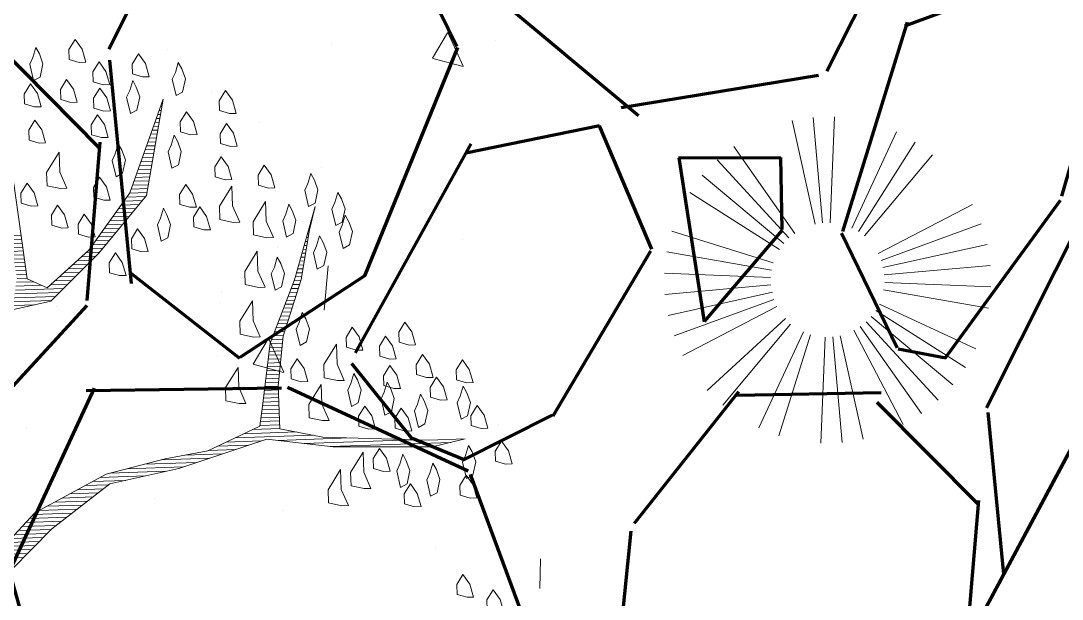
# Model space of a CAD drawing. Header units: millimetres. Extents: x 111 to 1506, y 14 to 566.
# Drawn here: x 220.467 to 222.334, y 114.39 to 115.427 of the extents above; entities that cross this region are included whole.
import ezdxf

# ---------------------------------------------------------------- set-up
doc = ezdxf.new("R2010")
doc.units = ezdxf.units.MM
for name, color, linetype, lineweight in [('ARBOLES', 78, 'Continuous', 5), ('G', 254, 'Continuous', 5), ('GRASS', 56, 'Continuous', 0), ('PALMERAS114', 114, 'Continuous', 5)]:
    doc.layers.add(name, color=color, linetype=linetype, lineweight=lineweight)
doc.styles.add('ATTR', font='romans.shx', dxfattribs={"width": 0.8, "height": 2.52})

# ---------------------------------------------------------------- blocks, each defined once
blk = doc.blocks.new('*X16')
at = {"color": 0}
for p, q in [((18.32999268529428, 17.82), (18.33163245281471, 17.82)), ((18.31820719130847, 17.79), (18.325425672283, 17.79)), ((18.32213568930374, 17.8), (18.3274945991269, 17.8)), ((18.32606418729901, 17.81), (18.32956352597081, 17.81)), ((18.31035019531793, 17.77), (18.32128781859519, 17.77)), ((18.3142786933132, 17.78), (18.3233567454391, 17.78)), ((18.29856470133211, 17.74), (18.31508103806348, 17.74)), ((18.30249319932738, 17.75), (18.31714996490738, 17.75)), ((18.30642169732265, 17.76), (18.31921889175129, 17.76)), ((18.2867792073463, 17.71), (18.30887425753176, 17.71)), ((18.29070770534157, 17.72), (18.31094318437567, 17.72)), ((18.29463620333684, 17.73), (18.31301211121957, 17.73)), ((18.27892221135576, 17.69), (18.30473640384395, 17.69)), ((18.28285070935103, 17.7), (18.30680533068786, 17.7)), ((18.26713671736994, 17.66), (18.29852962331224, 17.66)), ((18.27106521536521, 17.67), (18.30059855015615, 17.67)), ((18.27499371336049, 17.68), (18.30266747700005, 17.68)), ((18.25535122338413, 17.63), (18.29232284278053, 17.63)), ((18.2592797213794, 17.64), (18.29439176962443, 17.64)), ((18.26320821937467, 17.65), (18.29646069646834, 17.65)), ((18.24749422739359, 17.61), (18.28818498909272, 17.61)), ((18.25142272538886, 17.62), (18.29025391593663, 17.62)), ((18.23172865261535, 17.58), (18.28049249416502, 17.58)), ((18.23937556849919, 17.59), (18.28404713540491, 17.59)), ((18.24356572939832, 17.6), (18.28611606224882, 17.6)), ((18.20878790496382, 17.55), (18.25402240072095, 17.55)), ((18.21643482084766, 17.56), (18.26284576520231, 17.56)), ((18.22408173673151, 17.57), (18.27166912968366, 17.57)), ((18.19349407319614, 17.53), (18.23637567175824, 17.53)), ((18.20114098907998, 17.54), (18.24519903623959, 17.54)), ((18.71305367371227, 17.53), (18.71336792766776, 17.53)), ((18.17055332554461, 17.5), (18.20990557831416, 17.5)), ((18.17820024142845, 17.51), (18.21872894279552, 17.51)), ((18.18584715731229, 17.52), (18.22755230727688, 17.52)), ((18.70350839759153, 17.5), (18.70479665931444, 17.5)), ((18.70669015629844, 17.51), (18.70765374876555, 17.51)), ((18.70987191500535, 17.52), (18.71051083821665, 17.52)), ((17.92768120983991, 17.49), (17.95621266790133, 17.49)), ((17.92898553328498, 17.48), (17.95724713132328, 17.48)), ((17.93028985673005, 17.47), (17.95828159474523, 17.47)), ((18.14761257789308, 17.47), (18.18343548487009, 17.47)), ((18.15525949377692, 17.48), (18.19225884935145, 17.48)), ((18.16290640966077, 17.49), (18.20108221383281, 17.49)), ((18.69396312147079, 17.47), (18.69709542864825, 17.47)), ((18.6971448801777, 17.48), (18.69909539126402, 17.48)), ((18.70032663888461, 17.49), (18.70193956986334, 17.49)), ((17.93159418017512, 17.46), (17.95931605816718, 17.46)), ((17.93289850362019, 17.45), (17.96035052158914, 17.45)), ((18.13231874612539, 17.45), (18.16578875590738, 17.45)), ((18.13996566200924, 17.46), (18.17461212038874, 17.46)), ((18.68759960405696, 17.45), (18.69309550341669, 17.45)), ((18.69078136276387, 17.46), (18.69509546603247, 17.46)), ((17.93420282706526, 17.44), (17.96138498501109, 17.44)), ((17.93550715051033, 17.43), (17.96241944843304, 17.43)), ((17.9368114739554, 17.42), (17.96345391185499, 17.42)), ((18.09847726351661, 17.42), (18.13598527983423, 17.42)), ((18.110295224428, 17.43), (18.14669936527587, 17.43)), ((18.12211318533939, 17.44), (18.15696539142602, 17.44)), ((18.67805432793622, 17.42), (18.68709561556937, 17.42)), ((18.68123608664313, 17.43), (18.68909557818515, 17.43)), ((18.68441784535004, 17.44), (18.69109554080092, 17.44)), ((17.93811579740047, 17.41), (17.96448837527695, 17.41)), ((17.93942012084554, 17.4), (17.9655228386989, 17.4)), ((17.94072444429061, 17.39), (17.96655730212085, 17.39)), ((18.06302338078243, 17.39), (18.10384302350928, 17.39)), ((18.07484134169382, 17.4), (18.11455710895093, 17.4)), ((18.08665930260522, 17.41), (18.12527119439257, 17.41)), ((18.66850905181548, 17.39), (18.68109572772205, 17.39)), ((18.67169081052239, 17.4), (18.68309569033782, 17.4)), ((18.67487256922931, 17.41), (18.6850956529536, 17.41)), ((17.93865611278472, 17.36), (18.00399075966884, 17.36)), ((17.9406560754005, 17.37), (17.98399113351109, 17.37)), ((17.94202876773568, 17.38), (17.9675917655428, 17.38)), ((18.02756949804825, 17.36), (18.07170076718433, 17.36)), ((18.03938745895964, 17.37), (18.08241485262598, 17.37)), ((18.05120541987103, 17.38), (18.09312893806763, 17.38)), ((18.65896377569473, 17.36), (18.67509583987473, 17.36)), ((18.66214553440165, 17.37), (18.6770958024905, 17.37)), ((18.66532729310856, 17.38), (18.67909576510628, 17.38)), ((17.93465618755317, 17.34), (18.05027259630104, 17.34)), ((17.93665615016895, 17.35), (18.06098668174269, 17.35)), ((18.65130520058344, 17.34), (18.66917051285712, 17.34)), ((18.6555156481956, 17.35), (18.67269985864967, 17.35)), ((17.84866423199088, 17.31), (17.98159340133014, 17.31)), ((17.86365819542146, 17.32), (18.02884442541774, 17.32)), ((17.90865735427639, 17.33), (18.03955851085939, 17.33)), ((18.63867385774697, 17.31), (18.65858247547949, 17.31)), ((18.64288430535913, 17.32), (18.66211182127204, 17.32)), ((18.64709475297129, 17.33), (18.66564116706458, 17.33)), ((18.6260425149105, 17.28), (18.64799443810187, 17.28)), ((18.63025296252266, 17.29), (18.65152378389441, 17.29)), ((18.63446341013482, 17.3), (18.65505312968695, 17.3)), ((18.61762161968619, 17.26), (18.64093574651678, 17.26)), ((18.62183206729835, 17.27), (18.64446509230932, 17.27)), ((18.60499027684972, 17.23), (18.63034770913915, 17.23)), ((18.60920072446188, 17.24), (18.63387705493169, 17.24)), ((18.61341117207404, 17.25), (18.63740640072424, 17.25)), ((18.59235893401325, 17.2), (18.62152089560061, 17.2)), ((18.59656938162541, 17.21), (18.62328901755407, 17.21)), ((18.60077982923757, 17.22), (18.62681836334661, 17.22)), ((18.58683583847829, 17.18), (18.61885427877958, 17.18)), ((18.58841475633285, 17.19), (18.6201875871901, 17.19)), ((18.58209908491462, 17.15), (18.61485435354803, 17.15)), ((18.58367800276917, 17.16), (18.61618766195855, 17.16)), ((18.58525692062373, 17.17), (18.61752097036907, 17.17)), ((18.57736233135094, 17.12), (18.61085442831648, 17.12)), ((18.5789412492055, 17.13), (18.612187736727, 17.13)), ((18.58052016706006, 17.14), (18.61352104513752, 17.14)), ((18.57420449564182, 17.1), (18.60818781149545, 17.1)), ((18.57578341349638, 17.11), (18.60952111990597, 17.11)), ((18.56946774207815, 17.07), (18.60558236418312, 17.07)), ((18.57104665993271, 17.08), (18.60558236418312, 17.08)), ((18.57262557778726, 17.09), (18.60685450308493, 17.09)), ((18.56473098851447, 17.04), (18.60558236418312, 17.04)), ((18.56630990636903, 17.05), (18.60558236418312, 17.05)), ((18.56788882422359, 17.06), (18.60558236418312, 17.06)), ((18.56149039743592, 17.02), (18.60558236418312, 17.02)), ((18.56315207065991, 17.03), (18.60558236418312, 17.03)), ((18.55649049089649, 16.99), (18.60558236418312, 16.99)), ((18.55815712640963, 17), (18.60558236418312, 17)), ((18.55982376192278, 17.01), (18.60558236418312, 17.01)), ((18.51248007699083, 16.96), (18.64850632738119, 16.96)), ((18.53533679259967, 16.97), (18.60558236418312, 16.97)), ((18.55482385538334, 16.98), (18.60558236418312, 16.98)), ((18.46676664577314, 16.94), (18.55673899029797, 16.94)), ((18.48962336138198, 16.95), (18.69183885072297, 16.95)), ((18.60085592099862, 16.94), (18.78642755911116, 16.94)), ((18.36076918439811, 16.91), (18.4554908828744, 16.91)), ((18.42105321455544, 16.92), (18.48924025201559, 16.92)), ((18.44390993016429, 16.93), (18.52298962115677, 16.93)), ((18.66752134152443, 16.93), (18.94642456837312, 16.93)), ((18.73418676205022, 16.92), (19.04487621135635, 16.92)), ((18.20951813142982, 16.88), (18.35424277545083, 16.88)), ((18.25451729028475, 16.89), (18.38799214459202, 16.89)), ((18.29951644913967, 16.9), (18.4217415137332, 16.9)), ((18.11916165108764, 16.85), (18.2035690653373, 16.85)), ((18.13916127724537, 16.86), (18.25606808400137, 16.86)), ((18.16451897257491, 16.87), (18.30856710266546, 16.87)), ((18.07916239877215, 16.83), (18.14628632450524, 16.83)), ((18.09916202492989, 16.84), (18.16013221953752, 16.84)), ((18.01916352029892, 16.8), (18.10474863940839, 16.8)), ((18.03916314645666, 16.81), (18.11859453444067, 16.81)), ((18.05916277261441, 16.82), (18.13244042947296, 16.82)), ((17.96347639254396, 16.77), (18.06321095431154, 16.77)), ((17.97916426798344, 16.78), (18.07705684934382, 16.78)), ((17.99916389414118, 16.79), (18.0909027443761, 16.79)), ((17.94347676638622, 16.75), (18.03551916424697, 16.75)), ((17.95347657946509, 16.76), (18.04936505927926, 16.76)), ((17.9134773271496, 16.72), (17.99786148986213, 16.72)), ((17.92347714022848, 16.73), (18.00841684811205, 16.73)), ((17.93347695330735, 16.74), (18.02167326921469, 16.74)), ((17.88347788791299, 16.69), (17.96619541511238, 16.69)), ((17.89347770099186, 16.7), (17.97675077336229, 16.7)), ((17.90347751407073, 16.71), (17.98730613161222, 16.71)), ((17.86347826175525, 16.67), (17.94508469861254, 16.67)), ((17.87347807483412, 16.68), (17.95564005686246, 16.68)), ((17.85347844867637, 16.66), (17.93452934036261, 16.66))]:
    blk.add_line(p, q, dxfattribs=at)
blk = doc.blocks.new('E1E')
at = {"layer": 'ARBOLES', "ltscale": 0.2}
for p, q in [((95.57534154037165, 57.96048035108042), (95.57534154037165, 57.96048035108042)), ((95.38248794909184, 57.89886420645968), (95.38248794909184, 57.89886420645968)), ((95.69555240605827, 57.8639465182644), (95.69555240605827, 57.8639465182644)), ((95.11687333372782, 57.82003681935684), (95.11687333372782, 57.82003681935684)), ((94.53756615606588, 57.77084847682004), (94.53756615606588, 57.77084847682004)), ((94.5622270004681, 57.70736696758176), (94.53966375876374, 57.76703385777186)), ((94.78082098942065, 57.77033874477017), (94.78082098942065, 57.77033874477017)), ((94.95159914341154, 57.61486037035097), (94.95159914341154, 57.61486037035097)), ((95.73408134546268, 57.59483243042954), (95.73408134546268, 57.59483243042954)), ((95.37292328732354, 57.56222355647473), (95.37292328732354, 57.56222355647473)), ((95.28474799400571, 57.48717981696124), (95.22670305602176, 57.54185128136479)), ((95.29419891004059, 57.55098130057233), (95.22696117531875, 57.54252810739153)), ((95.28536343615377, 57.48766053579043), (95.2945562626765, 57.5507852504566)), ((94.7551524150852, 57.47236613730438), (94.7551524150852, 57.47236613730438)), ((95.40959679664995, 57.45291798234853), (95.40959679664995, 57.45291798234853)), ((95.41629587223343, 57.43322060120914), (95.41629587223343, 57.43322060120914)), ((95.25430758284556, 57.40231490365856), (95.25430758284556, 57.40231490365856)), ((95.2247004736193, 57.29347188602621), (95.19688712209057, 57.38502625355925)), ((95.75346275060558, 57.33226367001297), (95.75346275060558, 57.33226367001297)), ((95.08511224783722, 57.3110035342675), (95.08511224783722, 57.3110035342675)), ((95.34151802074864, 57.2982913750256), (95.34151802074864, 57.2982913750256)), ((94.97762082038861, 57.13258371199407), (94.97762082038861, 57.13258371199407)), ((95.3165085321854, 57.10241091258347), (95.3165085321854, 57.10241091258347)), ((95.47677598814896, 57.06253247834825), (95.47677598814896, 57.06253247834825)), ((95.59756797434437, 57.04047811214336), (95.59756797434437, 57.04047811214336)), ((95.72100627175215, 56.98998932925251), (95.72100627175215, 56.98998932925251)), ((95.12467127153805, 56.9079893078296), (95.12467127153805, 56.9079893078296)), ((95.39652172293941, 56.8480748811716), (95.39652172293941, 56.8480748811716)), ((95.18388514926953, 56.79348528878954), (95.11664741454769, 56.78503209560886)), ((95.17504951788014, 56.73016395979565), (95.18424234440286, 56.79328867446184)), ((95.17443375499468, 56.72968081671871), (95.11638881701086, 56.78435228112225)), ((95.07203717412679, 56.70616043309046), (95.07203717412679, 56.70616043309046))]:
    blk.add_line(p, q, dxfattribs=at)
for points in [[(95.6346585768662, 58.21524730125196), (95.56321503970949, 58.04314782871578), (95.48379453243109, 57.90646477627197), (95.35879658139736, 57.81962986902197), (95.20635973413022, 57.68940196381121), (95.06759245013123, 57.65099159377625), (94.8695781591088, 57.57061183375917), (94.81033115208531, 57.52864244377707), (94.88187445893885, 57.5604998439225), (95.09579280535644, 57.64016779995011), (95.18903253044859, 57.6583052789836), (95.22668288893058, 57.57375251768683), (95.2571177362826, 57.47039938469554), (95.26732919853129, 57.34245362543792), (95.29126010889664, 57.23620436516084), (95.29852550487516, 57.18488370065989), (95.28033707250464, 57.34824588000986), (95.27734112138596, 57.49499201096198), (95.24182548533388, 57.62725750548432), (95.2309523337904, 57.669177984138), (95.31474205562569, 57.76104443064212), (95.39350087360916, 57.81170220248195), (95.49898701368288, 57.88984872787414), (95.61021563175149, 58.0251081723391), (95.67154747635657, 58.18491133174194)], [(95.84541813135507, 57.654425745674), (95.75004368383308, 57.58857553341481), (95.69303116893656, 57.45407680426767), (95.64470719830491, 57.30006589943665), (95.68967283761386, 57.09407143744356), (95.68012306466007, 57.30804247730502), (95.7154391613182, 57.45626112756422), (95.76813234650663, 57.56545542645567), (95.81584451269184, 57.56332001448747), (95.91934558488099, 57.383390698068)]]:
    blk.add_lwpolyline(points, dxfattribs=at)
for points in [[(94.60480204084197, 57.85018852923785), (94.62721003322365, 57.8523728525345), (94.6358985774888, 57.83286067685053), (94.6315792477805, 57.80755624659472), (94.60988282954206, 57.82127616770678), (94.59179416686848, 57.84439627466603)], [(94.67781838083059, 57.84373338200503), (94.70022637321236, 57.84591770530146), (94.70891491747757, 57.8264055296177), (94.7045955877692, 57.80110109936189), (94.6828991695308, 57.81482102047384), (94.66481050685722, 57.8379411274331)], [(95.00245331056742, 57.76227239330754), (95.03136523993594, 57.76735284389001), (95.04294996562264, 57.74133660964484), (95.03431130620609, 57.69072774913325), (95.01693421767588, 57.72975210050097), (94.98944543659405, 57.75648013873563)], [(94.971406658769, 57.70947920949952), (95.00031858813752, 57.71455966008197), (95.01190331382423, 57.68854342583681), (95.00326465440769, 57.63793456532532), (94.98588756587758, 57.67695891669295), (94.95839878479565, 57.7036869549276)], [(94.85647051543847, 57.70506165157807), (94.87887850782026, 57.70724597487462), (94.8875670520853, 57.68773379919075), (94.88324772237699, 57.66242936893496), (94.86155130413856, 57.6761492900469), (94.84346264146512, 57.69926939700603)], [(94.85291264472193, 57.6255404295354), (94.85362421886526, 57.64144467394389), (94.83263937477017, 57.67106883946443), (94.82252768221831, 57.65877252633133), (94.82760847091848, 57.62986016480015), (94.84280095217028, 57.61324411640229), (94.8550972520003, 57.60313212656551)], [(94.92013662186731, 57.63209339942505), (94.92084819601057, 57.64799764383365), (94.89986335191536, 57.67762180935408), (94.88975165936372, 57.66532549622074), (94.8948324480638, 57.6364131346899), (94.91002492931563, 57.61979708629183), (94.92232122914555, 57.60968509645526)], [(94.751695949508, 57.64281937059439), (94.77410394188988, 57.64500369389104), (94.78279248615493, 57.62549151820706), (94.77847315644662, 57.60018708795126), (94.75677673820817, 57.61390700906331), (94.73868807553472, 57.63702711602245)], [(94.94686394395731, 57.65958215297739), (94.9692719363391, 57.66176647627394), (94.97796048060415, 57.64225430059007), (94.97364115089584, 57.61694987033425), (94.95194473265741, 57.63066979144621), (94.93385606998407, 57.65378989840546)], [(95.29024922566241, 57.64102633792474), (95.3191611550308, 57.64610678850708), (95.33074588071777, 57.6200905542618), (95.32210722130098, 57.56948169375033), (95.30473013277086, 57.60850604511817), (95.27724135168901, 57.6352340833527)], [(94.79585024497685, 57.56116273658363), (94.79656181912009, 57.57706698099211), (94.77557697502485, 57.60669114651254), (94.76546528247324, 57.59439483337944), (94.7705460711733, 57.56548247184825), (94.78573855242512, 57.54886642345053), (94.79803485225516, 57.53875443361385)], [(95.11027371246486, 57.60764750714365), (95.13918564183341, 57.61272795772622), (95.15077036752008, 57.58671172348107), (95.14213170810356, 57.53610286296957), (95.12475461957335, 57.57512721433731), (95.09726583849165, 57.60185525257184)], [(95.0105300503862, 57.58661390082448), (95.03293804276794, 57.58879822412103), (95.04162658703301, 57.56928604843704), (95.0373072573247, 57.54398161818136), (95.01561083908622, 57.55770153929329), (94.99752217641279, 57.58082164625243)], [(94.93609056211076, 57.56126055924032), (94.95849855449266, 57.56344488253687), (94.96718709875759, 57.543932706853), (94.96286776904941, 57.51862827659721), (94.94117135081095, 57.53234819770914), (94.92308268813751, 57.55546830466828)], [(95.08359627522331, 57.51003771739606), (95.08430784936665, 57.52594196180466), (95.06332300527143, 57.55556612732497), (95.05321131271982, 57.54326981419175), (95.05829210141987, 57.5143574526608), (95.07348458267157, 57.49774140426285), (95.08578088250162, 57.48762941442628)], [(94.70911445687142, 57.54592138483603), (94.73152244925319, 57.54810570813269), (94.74021099351823, 57.52859353244871), (94.73589166380992, 57.50328910219291), (94.71419524557147, 57.51700902330509), (94.69610658289801, 57.54012913026421)], [(94.93324426553751, 57.49764358160625), (94.93395583968088, 57.51354782601474), (94.91297099558577, 57.54317199153517), (94.90285930303403, 57.53087567840196), (94.90794009173412, 57.50196331687089), (94.9231325729858, 57.48534726847303), (94.93542887281609, 57.47523527863636)], [(95.00986836109126, 57.50058862022051), (95.0105799352347, 57.51649286462889), (94.9895950911395, 57.54611703014955), (94.97948339858787, 57.53382071701621), (94.98456418728784, 57.50490835548525), (94.99975666853963, 57.48829230708728), (95.01205296836969, 57.47818031725061)], [(95.18405151144535, 57.54697556812385), (95.20645950382723, 57.5491598914205), (95.21514804809219, 57.52964771573664), (95.21082871838408, 57.50434328548082), (95.18913230014554, 57.51806320659266), (95.17104363747208, 57.54118331355214)], [(95.11250820459185, 57.51511816797851), (95.14142013396022, 57.52019861856098), (95.15300485964707, 57.4941823843158), (95.14436620023041, 57.4435735238042), (95.12698911170031, 57.48259787517195), (95.09950033061834, 57.50932591340658)], [(94.78650001141683, 57.49464963166353), (94.80890800379863, 57.49683395496008), (94.81759654806379, 57.47732177927621), (94.81327721835548, 57.4520173490204), (94.79158080011706, 57.46573727013235), (94.77349213744348, 57.4888573770916)], [(94.85448544755405, 57.44698580976629), (94.85519702169736, 57.46289005417491), (94.83421217760215, 57.49251421969534), (94.82410048505044, 57.48021790656212), (94.82918127375049, 57.45130554503105), (94.84437375500231, 57.4346894966332), (94.85667005483235, 57.42457750679664)], [(94.99325273155287, 57.48539617980139), (95.01566072393479, 57.48758050309781), (95.02434926819984, 57.46806832741395), (95.0200299384914, 57.44276389715825), (94.99833352025296, 57.45648381827021), (94.98024485757949, 57.47960392522945)], [(95.31565316916289, 57.49646453026905), (95.34456509853129, 57.50154498085162), (95.35614982421811, 57.47552874660646), (95.34751116480145, 57.42491988609486), (95.33013407627135, 57.4639442374626), (95.30264529518936, 57.49067227569724)], [(95.63373427706443, 57.48222845048103), (95.6561422694462, 57.48441277377768), (95.66483081371136, 57.46490059809371), (95.66051148400305, 57.4395961678379), (95.6388150657646, 57.45331608894995), (95.62072640309106, 57.4764361959091)], [(94.89061288805243, 57.47086663204328), (94.91302088043419, 57.47305095533993), (94.92170942469936, 57.45353877965583), (94.91739009499105, 57.42823434940014), (94.89569367675259, 57.44195427051209), (94.87760501407905, 57.46507437747133)], [(95.23618277703592, 57.42990251402073), (95.23689435117915, 57.44580675842922), (95.21590950708405, 57.47543092394965), (95.20579781453232, 57.46313461081654), (95.2108786032324, 57.43422224928547), (95.22607108448419, 57.41760620088761), (95.23836738431434, 57.40749421105082)], [(94.93690190595105, 57.43692273125809), (94.9593098983328, 57.43910705455465), (94.96799844259786, 57.41959487887065), (94.96367911288954, 57.39429044861497), (94.94198269465113, 57.4080103697269), (94.9238940319777, 57.43113047668616)], [(95.09955021546685, 57.43920487721133), (95.12195820784865, 57.44138920050788), (95.13064675211369, 57.42187702482389), (95.12632742240535, 57.39657259456821), (95.10463100416693, 57.41029251568015), (95.08654234149358, 57.4334126226393)], [(94.85306229926736, 57.41517732094921), (94.87547029164914, 57.41736164424587), (94.88415883591429, 57.397849468562), (94.87983950620598, 57.37254503830619), (94.85814308796755, 57.38626495941814), (94.840054425294, 57.40938506637739)], [(95.02582230133491, 57.42975578003568), (95.04823029371668, 57.43194010333222), (95.05691883798174, 57.41242792764835), (95.05259950827343, 57.38712349739266), (95.03090309003498, 57.40084341850461), (95.01281442736155, 57.42396352546375)], [(95.6084799881094, 57.41642714955041), (95.63088798049118, 57.41861147284695), (95.63957652475634, 57.3990992971632), (95.63525719504801, 57.3737948669074), (95.61356077680959, 57.38751478801922), (95.59547211413604, 57.4106348949786)], [(95.72702388700502, 57.43024489331904), (95.74943187938679, 57.4324292166156), (95.75812042365185, 57.41291704093185), (95.75380109394352, 57.38761261067605), (95.73210467570507, 57.40133253178798), (95.71401601303153, 57.42445263874724)], [(95.7877439271637, 57.43390173592279), (95.81015191954536, 57.43608605921934), (95.81884046381055, 57.41657388353546), (95.81452113410221, 57.39126945327966), (95.79282471586365, 57.40498937439172), (95.77473605319021, 57.42810948135097)], [(95.86655262999572, 57.41443847156728), (95.8889606223775, 57.41662279486369), (95.89764916664257, 57.39711061917993), (95.89332983693423, 57.37180618892414), (95.8716334186958, 57.38552611003619), (95.85354475602236, 57.40864621699545)], [(95.34608801651487, 57.39311139727788), (95.3749999458834, 57.39819184786032), (95.38658467157013, 57.37217561361517), (95.37794601215359, 57.32156675310367), (95.36056892362335, 57.36059110447131), (95.33308014254152, 57.38731914270593)], [(94.99838340510149, 57.38636278207484), (95.02079139748324, 57.38854710537139), (95.02947994174829, 57.36903492968751), (95.02516061203998, 57.34373049943171), (95.00346419380156, 57.35745042054378), (94.98537553112808, 57.38057052750303)], [(95.3309454201116, 57.33960640948037), (95.33165699425484, 57.35551065388897), (95.31067215015972, 57.3851348194094), (95.300560457608, 57.37283850627618), (95.30564124630808, 57.34392614474511), (95.32083372755987, 57.32731009634725), (95.33313002739004, 57.31719810651047)], [(95.59841818040621, 57.33400980022182), (95.59912975454964, 57.34991404463045), (95.57814491045444, 57.37953821015098), (95.56803321790261, 57.36724189701776), (95.57311400660278, 57.33832953548657), (95.58830648785455, 57.32171348708873), (95.60060278768464, 57.31160149725204)], [(95.82249810422392, 57.35585303318729), (95.85141003359243, 57.36093348376975), (95.86299475927913, 57.33491724952459), (95.8543560998626, 57.2843083890131), (95.8369790113324, 57.32333274038096), (95.80949023025066, 57.35006077861547)], [(95.72636219771007, 57.34421961271521), (95.74877019009199, 57.34640393601175), (95.75745873435714, 57.32689176032788), (95.75313940464872, 57.30158733007218), (95.73144298641027, 57.31530725118402), (95.71335432373684, 57.33842735814338)], [(95.2637713278147, 57.26293240339535), (95.26448290195805, 57.27883664780396), (95.24349805786294, 57.30846081332429), (95.23338636531106, 57.29616450019118), (95.23846715401129, 57.2672521386601), (95.25365963526308, 57.25063609026213), (95.26595593509312, 57.2405241004256)], [(95.50228227389236, 57.32237637974986), (95.52469026627425, 57.32456070304628), (95.53337881053932, 57.3050485273623), (95.52905948083107, 57.27974409710672), (95.50736306259255, 57.29346401821867), (95.4892743999191, 57.31658412517781)], [(95.37001892688015, 57.28686213700067), (95.39893085624867, 57.29194258758324), (95.41051558193548, 57.26592635333797), (95.40187692251884, 57.21531749282648), (95.38449983398858, 57.25434184419423), (95.35701105290687, 57.28106988242886)], [(95.44953920385564, 57.28330311705376), (95.47845113322401, 57.28838356763622), (95.49003585891084, 57.26236733339094), (95.48139719949421, 57.21175847287956), (95.46402011096407, 57.25078282424719), (95.43653132988213, 57.27751086248172)], [(95.54857129179109, 57.28843247896445), (95.57097928417288, 57.290616802261), (95.57966782843792, 57.27110462657724), (95.5753484987296, 57.24580019632144), (95.55365208049116, 57.25952011743338), (95.53556341781763, 57.28264022439264)], [(95.74089298966719, 57.24157828371328), (95.74160456381053, 57.25748252812178), (95.72061971971532, 57.28710669364243), (95.71050802716348, 57.27481038050932), (95.71558881586365, 57.24589801897813), (95.73078129711544, 57.22928197058017), (95.7430775969455, 57.2191699807435)], [(95.90206826604792, 57.28217297704491), (95.92447625842956, 57.28435730034156), (95.93316480269476, 57.26484512465758), (95.92884547298642, 57.2395406944019), (95.907149054748, 57.25326061551384), (95.88906039207441, 57.2763807224731)], [(95.35126857491188, 57.22395696335597), (95.3519801490551, 57.23986120776446), (95.33099530496, 57.269485373285), (95.32088361240841, 57.2571890601519), (95.3259644011085, 57.22827669862072), (95.34115688236027, 57.21166065022275), (95.35345318219031, 57.20154866038619)], [(95.22911692045128, 57.20073903374014), (95.22982849459473, 57.21664327814862), (95.20884365049952, 57.24626744366904), (95.19873195794779, 57.23397113053583), (95.20381274664796, 57.20505876900488), (95.21900522789969, 57.18844272060691), (95.23130152772973, 57.17833073077024)], [(95.6361184237368, 57.17933600272958), (95.63682999788004, 57.19524024713819), (95.6158451537848, 57.22486441265885), (95.6057334612332, 57.21256809952574), (95.61081424993328, 57.18365573799456), (95.62600673118496, 57.16703968959648), (95.63830303101513, 57.15692769975992)], [(95.78138964472241, 57.22064250005068), (95.80379763710407, 57.22282682334723), (95.81248618136914, 57.20331464766335), (95.8081668516608, 57.17801021740756), (95.7864704334225, 57.1917301385195), (95.76838177074902, 57.21485024547876)], [(95.94043019867313, 57.21352446015662), (95.9628381910549, 57.21570878345328), (95.97152673532005, 57.19619660776929), (95.96720740561173, 57.17089217751349), (95.9455109873732, 57.18461209862566), (95.92742232469976, 57.20773220558481)], [(95.26239806437664, 57.1610028783829), (95.26310963851999, 57.1769071227914), (95.24212479442478, 57.20653128831206), (95.23201310187305, 57.19423497517873), (95.23709389057312, 57.16532261364777), (95.25228637182491, 57.14870656524969), (95.26458267165495, 57.13859457541314)], [(95.50019743631098, 57.2045426103288), (95.52260542869287, 57.20672693362535), (95.53129397295783, 57.18721475794159), (95.52697464324959, 57.16191032768579), (95.50527822501107, 57.17563024879762), (95.48718956233759, 57.19875035575698)], [(95.33180664880041, 57.14514754530277), (95.33251822294363, 57.16105178971115), (95.3115333788484, 57.19067595523181), (95.30142168629679, 57.1783796420986), (95.30650247499685, 57.14946728056752), (95.32169495624868, 57.13285123216968), (95.33399125607859, 57.122739242333)], [(95.40695771121892, 57.1864051312953), (95.4293657036007, 57.18858945459196), (95.43805424786574, 57.16907727890809), (95.43373491815753, 57.14377284865229), (95.41203849991908, 57.15749276976423), (95.39394983724551, 57.18061287672348)], [(95.87178307324123, 57.17516300145011), (95.89419106562299, 57.17734732474655), (95.90287960988807, 57.15783514906267), (95.89856028017988, 57.13253071880699), (95.87686386194143, 57.14625063991893), (95.85877519926788, 57.16937074687807)], [(95.76340075174576, 57.10352053461921), (95.76411232588913, 57.1194247790276), (95.74312748179399, 57.14904894454814), (95.7330157892424, 57.13675263141504), (95.73809657794249, 57.10784026988396), (95.75328905919416, 57.09122422148599), (95.7655853590242, 57.08111223164934)], [(95.79805515910915, 57.16571390427445), (95.82046315149107, 57.167898227571), (95.82915169575612, 57.14838605188713), (95.8248323660478, 57.12308162163131), (95.80313594780924, 57.13680154274327), (95.78504728513592, 57.15992164970252)], [(95.98387291999865, 57.11596358173737), (95.98458449414187, 57.13186782614597), (95.96359965004663, 57.1614919916664), (95.95348795749504, 57.14919567853307), (95.95856874619508, 57.12028331700211), (95.97376122744689, 57.10366726860415), (95.98605752727694, 57.0935552787676)], [(95.5161513765545, 57.13370977014408), (95.5385593689363, 57.13589409344063), (95.54724791320149, 57.11638191775675), (95.54292858349315, 57.09107748750096), (95.52123216525473, 57.10479740861289), (95.50314350258115, 57.12791751557215)], [(95.60578334608162, 57.14244706333015), (95.6281913384634, 57.14463138662681), (95.63687988272856, 57.12511921094293), (95.63256055302023, 57.09981478068714), (95.61086413478179, 57.11353470179908), (95.59277547210823, 57.13665480875834)], [(95.8212246104828, 57.11368143578413), (95.84363260286457, 57.11586575908068), (95.85232114712964, 57.09635358339682), (95.84800181742132, 57.07104915314101), (95.82630539918287, 57.08476907425306), (95.80821673650931, 57.10788918121221)], [(95.88702543934143, 57.08842591685679), (95.90943343172334, 57.09061024015323), (95.91812197598841, 57.07109806446935), (95.91380264628008, 57.04579363421366), (95.89210622804165, 57.05951355532562), (95.87401756536808, 57.08263366228475)], [(95.54511319077156, 57.06866918453106), (95.56752118315323, 57.07085350782761), (95.5762097274184, 57.05134133214385), (95.57189039771008, 57.02603690188805), (95.55019397947164, 57.03975682299999), (95.53210531679808, 57.06287692995935)], [(95.68682654104057, 57.03045445980937), (95.68753811518393, 57.04635870421798), (95.66655327108884, 57.07598286973852), (95.65644157853708, 57.0636865566053), (95.66152236723715, 57.03477419507412), (95.67671484848884, 57.01815814667627), (95.689011148319, 57.00804615683971)], [(95.74896972948584, 57.06591979123031), (95.77137772186771, 57.06810411452675), (95.78006626613266, 57.04859193884288), (95.77574693642444, 57.02328750858718), (95.7540505181859, 57.03700742969914), (95.73596185551258, 57.06012753665828)]]:
    blk.add_lwpolyline(points, close=True, dxfattribs=at)
at = {"layer": 'ARBOLES', "ltscale": 0.2, "xscale": 0.8372139817761642, "yscale": 0.8372139817761642, "zscale": 0.8372139817761642, "rotation": 204.0028523145856}
blk.add_blockref('*X16', (103.6395475192941, 76.97354757922794), dxfattribs=at)
blk = doc.blocks.new('EVG7')
for p, q in [((-3.910590329221633, 19.66994484514202), (-9.009590329221794, 58.39994484514204)), ((1.554409670778511, 19.66994484514202), (6.653409670778216, 58.39994484514204)), ((-9.208590329221863, 18.30094484514211), (-24.13959032922145, 54.34594484514218)), ((-6.586590329221563, 19.09794484514191), (-16.70759032922166, 56.8689448451421)), ((4.230409670778442, 19.09794484514191), (14.35040967077833, 56.8689448451421)), ((6.852409670778285, 18.30094484514211), (21.78240967077858, 54.34594484514218)), ((-11.61659032922176, 16.99194484514214), (-31.17859032922212, 50.87494484514218)), ((9.259409670778437, 16.99194484514214), (28.82140967077788, 50.87494484514218)), ((-13.81759032922133, 15.38494484514217), (-37.70359032922176, 46.51394484514208)), ((-16.00159032922198, 13.73594484514206), (-43.60459032922159, 41.3399448451421)), ((-17.84059032922147, 11.69894484514202), (-48.77959032922178, 35.43894484514203)), ((15.48440967077835, 11.69894484514202), (46.42340967077821, 35.43894484514203)), ((17.04340967077809, 9.432944845141945), (50.78340967077832, 28.91294484514197)), ((-20.59459032922183, 6.955944845142084), (-56.61059032922145, 21.87394484514198)), ((18.23840967077825, 6.955944845142084), (54.25440967077879, 21.87394484514198)), ((-21.61059032922145, 4.387944845142101), (-59.13359032922205, 14.44194484514219)), ((19.80340967077831, 1.675944845142112), (58.30840967077842, 6.744944845142072)), ((-22.18659032922193, -1.087055154858035), (-61.1785903292221, -1.087055154858035)), ((19.83040967077835, -1.087055154858035), (58.82140967077788, -1.087055154858035)), ((-22.15959032922189, -3.849055154857752), (-60.66459032922153, -8.918055154857711)), ((19.25440967077878, -6.562055154857943), (56.77740967077847, -16.61605515485803)), ((19.80340967077831, -3.849055154857752), (58.30840967077842, -8.918055154857711)), ((-20.59459032922183, -9.129055154857724), (-56.61059032922145, -24.04805515485782)), ((-19.39959032922167, -11.60705515485801), (-53.13959032922145, -31.08705515485804)), ((-17.84059032922147, -13.87205515485812), (-48.77959032922178, -37.6120551548579)), ((15.48440967077835, -13.87205515485812), (46.42340967077821, -37.6120551548579)), ((-13.81759032922133, -17.55905515485778), (-37.70359032922176, -48.68805515485769)), ((11.46140967077821, -17.55905515485778), (35.34740967077863, -48.68805515485769)), ((13.64440967077866, -15.9100551548579), (41.24840967077801, -43.51305515485774)), ((-11.61659032922176, -19.16605515485798), (-31.17859032922212, -53.04805515485781)), ((-9.208590329221863, -20.47405515485775), (-24.13959032922145, -56.51905515485782)), ((-6.586590329221563, -21.271055154858), (-16.70759032922166, -59.04205515485796)), ((-3.910590329221633, -21.84305515485767), (-9.009590329221794, -60.57305515485768)), ((-1.178590329222117, -22.12405515485784), (-1.178590329222117, -61.08705515485803)), ((4.230409670778442, -21.271055154858), (14.35040967077833, -59.04205515485796)), ((6.852409670778285, -20.47405515485775), (21.78240967077858, -56.51905515485782)), ((9.259409670778437, -19.16605515485798), (28.82140967077788, -53.04805515485781))]:
    blk.add_line(p, q)
at = {"style": 'ATTR', "width": 0.8, "flags": 9}
blk.add_attdef('ESTCODE', (0, 0), '', height=0.7, dxfattribs=at)

msp = doc.modelspace()

# ---------------------------------------------------------------- hatches: boundary and pattern name
at = {"layer": 'G', "lineweight": 100, "ltscale": 1000}
h = msp.add_hatch(dxfattribs=at)
h.set_pattern_fill('AR-HBONE', color=256, scale=0.04599999999999999, angle=-22.08522832086834, style=0)
h.set_pattern_definition([(22.91477167913166, (797.1278348435668, 1599.995954433708), (0.097837146278343, 0.2411221532918743), [0.5519999999999998, -0.1839999999999999]), (112.9147716791316, (797.2973144933669, 1600.067596937221), (0.097837146278343, 0.2411221532918743), [0.5519999999999999, -0.184])])
edge = h.paths.add_edge_path()
edge.add_line((235.5029402299765, 146.4837225637089), (237.4470937507521, 145.9959000575146))
edge.add_line((237.4470937507521, 145.9959000575146), (222.9173769150252, 100.9891812213589))
edge.add_line((222.9173769150251, 100.9891812213589), (220.9387461675972, 101.3702083327265))
edge.add_line((220.9387461675972, 101.3702083327265), (235.5040922908734, 146.4834334912525))
at = {"layer": 'GRASS', "lineweight": 100, "ltscale": 1000, "true_color": 0x261a0d}
h = msp.add_hatch(dxfattribs=at)
h.set_pattern_fill('GRAVEL', color=28, scale=1.7, angle=-112.0852283208683)
h.set_pattern_definition([(115.9275591831317, (798.2428922540852, 1598.222589561143), (-9.063970477445864, 18.35468439347277), [0.2287111999999999, -22.64244968002528]), (72.8845124071316, (798.1428916656057, 1598.428280791641), (-6.094838201485775, -19.54233730385667), [0.3924755999999998, -38.85507209409096]), (20.42521875713165, (798.2583966782064, 1598.803374902584), (-23.71965007661784, -8.721708562133985), [0.2767395999999996, -27.39725541336946]), (155.1884606851316, (798.1138591055873, 1599.577521458542), (30.86609512533933, -14.35876637157613), [0.3574045999999995, -35.38304867076923]), (180.7484258571317, (797.7894455191998, 1599.727500873687), (22.09903787548946, 0.2062158521636182), [0.3504634999999995, -34.69593431775005]), (245.1884606851316, (797.4390114402189, 1599.722923069766), (14.35876637157613, 30.86609512533933), [0.3574045999999996, -35.38304867076924]), (285.6090121458317, (797.2890320250739, 1599.398509483379), (-7.443358276317301, 26.87017710344271), [0.4726492999999999, -46.79224253315719]), (320.1701000540316, (797.4162082909146, 1598.943291736133), (30.18157129471496, -25.08869773786675), [0.4462295999999997, -44.17674654458273]), (9.344337294131659, (797.758890157835, 1598.657476869334), (25.59182681762635, 4.292831249492636), [0.358615, -35.5029242865393]), (63.15112998813171, (798.112746855969, 1598.715704330085), (-8.606190085402462, -16.68872350462789), [0.4094144, -20.06129638394691]), (110.3122094771315, (798.297654160535, 1599.080984070446), (-9.657796932637883, 25.93408873293846), [0.5294615999999999, -52.41673750815132]), (26.72884651313167, (797.4653230789742, 1598.024402331692), (13.92580708083157, 7.191793736437567), [0.1807116999999998, -17.89053618164897]), (59.38400606913165, (797.6267255363457, 1598.105681152762), (-11.45980388463115, -19.20007538854451), [0.3438028999999998, -34.03656940746688]), (112.9147716791316, (797.8018184703296, 1598.401558601157), (-1.575263513412269, 0.6391751429081425), [0.2404157, -2.163747356034269]), (91.11336219313161, (798.0355923519426, 1598.435126029947), (-0.04534868771620765, -9.154667852878214), [0.1294685999999998, -12.81734567996862]), (179.7161811651316, (798.033076706544, 1598.564569730174), (5.36496568314527, -0.3422619153127439), [0.1830951, -8.971685072128649]), (278.8785282112316, (797.8499833494861, 1598.565476703927), (1.233001598100129, -6.004140826053566), [0.2973793, -9.615238921237006]), (49.4798228561317, (797.8958807942572, 1598.271661414054), (-2.853613799228716, -2.511351883916598), [0.2150346999999999, -5.160837322286275]), (264.3043120131317, (798.4037982894306, 1599.478222567952), (-1.665960888844636, -17.67016056284828), [0.3012399999999996, -29.82283674933795]), (318.2609476210316, (798.373901690807, 1599.178469013527), (-14.77119807590796, 13.33198062564363), [0.2527236999999999, -25.0195931704423]), (181.1133621931316, (798.2109334969399, 1598.143826385473), (9.154667852878212, -0.04534868771621606), [0.2589354999999999, -12.68787877996863]), (231.5252313451316, (797.9520460964874, 1598.138795094675), (11.11754196931903, 13.83510970539912), [0.3012399999999996, -29.82283674933727]), (227.3587264591317, (797.427134911115, 1599.874511156555), (6.346402741365738, 6.597967281245549), [0.2904959999999997, -14.23431036703974]), (182.6899122481317, (797.2303510774451, 1599.660819502984), (20.52377436207706, 0.8453909950718471), [0.2434026, -24.0968932075692]), (314.7161811655316, (796.6292782320983, 1598.767248893246), (6.597967281245471, -6.346402741365628), [0.2589354999999999, -12.68787877996862]), (265.2687963154316, (796.8114646154014, 1598.583248562434), (2.00822280415695, 23.03512624599356), [0.2849726999999997, -28.21222014420798]), (317.3587264595316, (796.9424740521233, 1599.539128014819), (-6.597967281245432, 6.346402741365659), [0.1452479999999997, -14.37955836703973]), (349.2247041531316, (796.6676287406727, 1598.861764704051), (6.940229196557683, -0.9814370582204304), [0.08668299999999995, -8.581650173107754]), (53.87852821113169, (796.7527836677724, 1598.84555858204), (-3.492788942136906, -4.086615397328875), [0.3504635, -6.65881606355009]), (73.92377763613156, (796.9593818720247, 1599.128652527577), (-4.816487915669533, -16.391810277032), [0.3247849999999998, -32.15366939672273]), (191.6048392051316, (797.7082096332794, 1598.623002466789), (3.789702169732906, 0.2969132275959935), [0.2451773999999997, -5.884259768288793]), (241.0719982661315, (797.4680440002372, 1598.573682402865), (-14.01650445626399, -25.501129442194), [0.4280497999999999, -42.3768564608481]), (308.8601675800316, (797.2609923091077, 1598.199041778799), (-8.470144022253866, 10.77528005400675), [0.1750251999999999, -17.32754603967789]), (337.9147716791317, (797.3708072681695, 1598.062752840267), (2.21443865632056, 0.9360883705041902), [0.102, -1.598]), (8.171208843131655, (797.0194232802852, 1599.140982543558), (-13.58354516551939, -1.826828053292215), [0.2361708, -23.38098398206466]), (295.9275591833316, (797.2531971618984, 1599.174549972348), (9.063970477445858, -18.35468439347265), [0.4574223999999999, -22.41373848002528]), (247.9147716791316, (797.4531983388573, 1598.763167511352), (0.9360883705041905, -2.21443865632056), [0.4419999999999999, -1.258]), (213.2196181481317, (797.2870128017012, 1598.353598997865), (-17.41859602296829, -11.27840913376679), [0.2687937999999995, -26.61056631143137]), (141.9693757781317, (797.062146316916, 1598.206340503983), (-5.661878910741299, 4.131964085045179), [0.2475233999999999, -12.12866341177684]), (95.56074704313163, (796.8671764307544, 1598.358835564527), (-3.608307418868343, 36.32175818391693), [0.4030104999999996, -39.89810610984092]), (63.34085041913167, (796.8281242242899, 1598.759950168063), (9.884540371218755, 19.83925053145262), [0.4263582999999996, -42.20942479354709])])
h.paths.add_polyline_path([(218.0813046895048, 106.6928289840486), (217.2676162658506, 120.3244898250596), (223.5747309042389, 116.9449183335688)])

# ---------------------------------------------------------------- linework, layer by layer
at = {"lineweight": 100, "ltscale": 1000}
msp.add_line((218.0813046895048, 106.6928289840486), (223.5434896276059, 116.8866143995733), dxfattribs=at)
msp.add_lwpolyline([(218.0813046895048, 106.6928289840486), (217.2676162658506, 120.3244898250596), (223.5747309042389, 116.9449183335688), (218.0813046895049, 106.6928289840488)], dxfattribs=at)

# ---------------------------------------------------------------- block references
at = {"layer": 'ARBOLES', "color": 0, "xscale": 0.8310831642732954, "yscale": 0.8310831642732954, "zscale": 0.8310831642732954, "rotation": 157.9147716791316}
msp.add_blockref('E1E', (312.2537332061739, 129.3540232411212), dxfattribs=at)
at = {"layer": 'PALMERAS114', "extrusion": (0, 0, -1), "xscale": -0.004880888891868356, "yscale": 0.004880888891718753, "zscale": -0.004880888891868356, "rotation": 294.9205878507973}
msp.add_blockref('EVG7', (-221.9113627162584, 114.9697143935807), dxfattribs=at)

doc.saveas('drawing.dxf')
